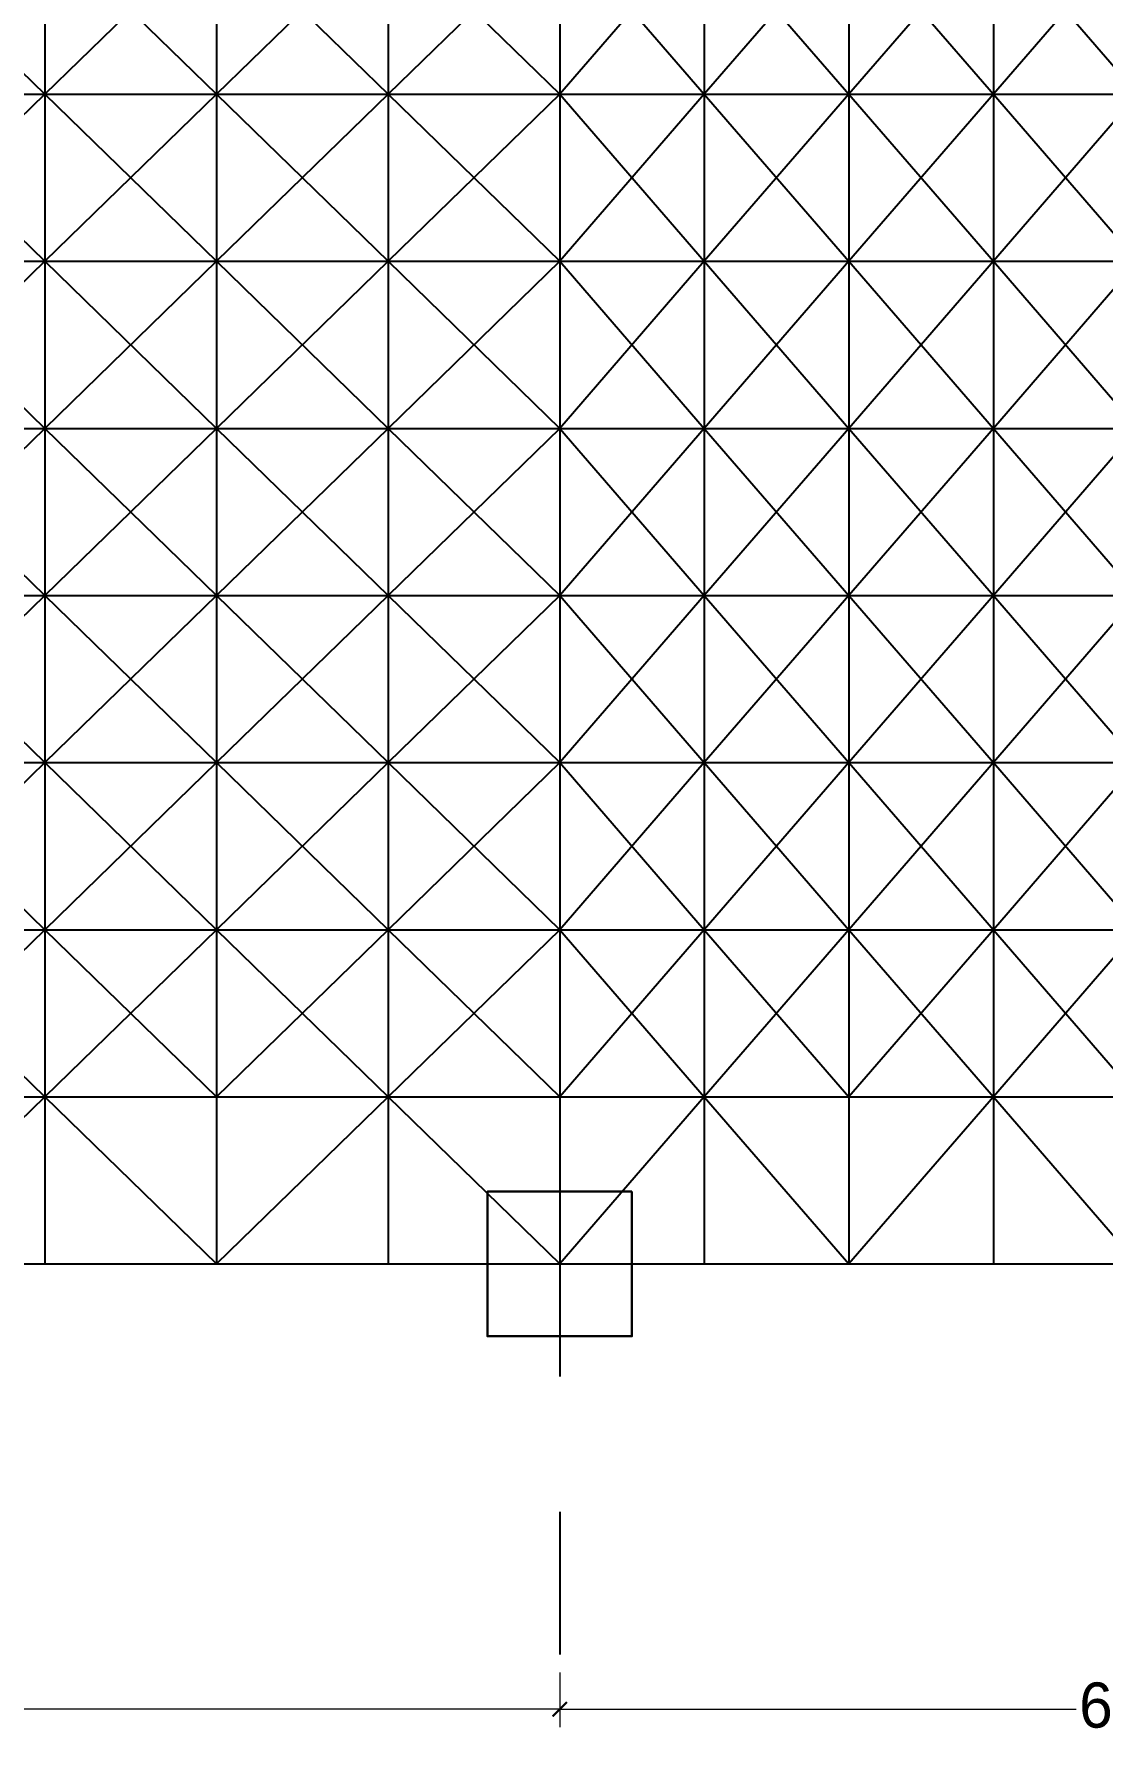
# Model space of a CAD drawing. Header units: millimetres. Extents: x -7.6 to 39, y -2.6 to 21.4.
# Drawn here: x 27.09 to 33.01, y -2.63 to 6.81 of the extents above; entities that cross this region are included whole.
import ezdxf

# ---------------------------------------------------------------- set-up
doc = ezdxf.new("R2010")
doc.units = ezdxf.units.MM
doc.linetypes.add('AM_ISO08W050x2', pattern=[9, 6, -0.75, 1.5, -0.75])
doc.layers.add('01_01_parede exterior', color=5, linetype='Continuous', lineweight=30)
doc.layers.add('01_12_cotas planimétricas', color=255, linetype='Continuous', lineweight=5)
for name, color, linetype in [('01_09_eixos', 124, 'AM_ISO08W050x2'), ('Bars', 7, 'Continuous'), ('Fixed Nodes', 7, 'Continuous'), ('Nodes', 7, 'Continuous')]:
    doc.layers.add(name, color=color, linetype=linetype)
doc.styles.add('EBNG 1.100', font='TCCM____.TTF', dxfattribs={"height": 0.25})
doc.dimstyles.new('EBNG 1.100', dxfattribs={"dimtxt": 0.2, "dimasz": 0.08, "dimexe": 0.1, "dimexo": 0.1, "dimgap": 0.1, "dimtad": 0, "dimtih": 1, "dimtoh": 1, "dimzin": 1, "dimtxsty": 'EBNG 1.100', "dimblk": 'ARCHTICK', "dimcen": 0.1, "dimclrd": 256, "dimclre": 256, "dimclrt": 256, "dimadec": 0, "dimazin": 0, "dimtfac": 1, "dimtmove": 0, "dimatfit": 3, "dimldrblk": 'ARCHTICK', "dimfxl": 1.25, "dimlwd": -1, "dimlwe": -1, "dimarcsym": 0})

# ---------------------------------------------------------------- blocks, each defined once
blk = doc.blocks.new('_ArchTick')
at = {"color": 0, "linetype": 'ByBlock', "const_width": 0.15}
blk.add_lwpolyline([(-0.5, -0.5), (0.5, 0.5)], dxfattribs=at)
blk = doc.blocks.new('*D5')
at = {"layer": '01_12_cotas planimétricas', "transparency": 16777216}
for p, q in [((22.4, -2.2613), (22.4, -2.5651)), ((30, -2.2613), (30, -2.5651)), ((22.4, -2.4651), (25.8644, -2.4651)), ((30, -2.4651), (26.5356, -2.4651))]:
    blk.add_line(p, q, dxfattribs=at)
at = {"layer": 'Defpoints', "color": 0, "transparency": 16777216}
for p in [(22.4, -2.1613), (30, -2.1613), (30, -2.4651)]:
    blk.add_point(p, dxfattribs=at)
at = {"layer": '01_12_cotas planimétricas', "transparency": 16777216, "xscale": 0.08, "yscale": 0.08, "zscale": 0.08, "rotation": 180}
blk.add_blockref('_ArchTick', (22.4, -2.4651), dxfattribs=at)
at = {"layer": '01_12_cotas planimétricas', "transparency": 16777216, "xscale": 0.08, "yscale": 0.08, "zscale": 0.08}
blk.add_blockref('_ArchTick', (30, -2.4651), dxfattribs=at)
at = {"layer": '01_12_cotas planimétricas', "transparency": 16777216, "insert": (26.2, -2.4651), "char_height": 0.25, "attachment_point": 5, "style": 'EBNG 1.100'}
blk.add_mtext('7,60', dxfattribs=at)
blk = doc.blocks.new('*D6')
at = {"layer": '01_12_cotas planimétricas', "transparency": 16777216}
for p, q in [((30, -2.2613), (30, -2.5651)), ((36.4, -2.2613), (36.4, -2.5651)), ((30, -2.4651), (32.8589, -2.4651)), ((36.4, -2.4651), (33.5411, -2.4651))]:
    blk.add_line(p, q, dxfattribs=at)
at = {"layer": 'Defpoints', "color": 0, "transparency": 16777216}
for p in [(30, -2.1613), (36.4, -2.1613), (36.4, -2.4651)]:
    blk.add_point(p, dxfattribs=at)
at = {"layer": '01_12_cotas planimétricas', "transparency": 16777216, "xscale": 0.08, "yscale": 0.08, "zscale": 0.08, "rotation": 180}
blk.add_blockref('_ArchTick', (30, -2.4651), dxfattribs=at)
at = {"layer": '01_12_cotas planimétricas', "transparency": 16777216, "xscale": 0.08, "yscale": 0.08, "zscale": 0.08}
blk.add_blockref('_ArchTick', (36.4, -2.4651), dxfattribs=at)
at = {"layer": '01_12_cotas planimétricas', "transparency": 16777216, "insert": (33.2, -2.4651), "char_height": 0.25, "attachment_point": 5, "style": 'EBNG 1.100'}
blk.add_mtext('6,40', dxfattribs=at)

msp = doc.modelspace()

# ---------------------------------------------------------------- linework, layer by layer
at = {"layer": '01_01_parede exterior'}
msp.add_lwpolyline([(30.4, 0.4), (29.6, 0.4), (29.6, -0.4), (30.4, -0.4)], close=True, dxfattribs=at)
at = {"layer": '01_09_eixos'}
for p, q in [((30, 16.6268), (30, -2.1613)), ((-1.3982, 0), (38.9641, 0))]:
    msp.add_line(p, q, dxfattribs=at)
msp.add_lwpolyline([(-1.3982, 3.7), (38.9641, 3.7)], dxfattribs=at)
at = {"layer": 'Bars'}
for points in [[(26.2, 7.4, 0), (27.15, 6.475, 0)], [(26.2, 7.4, 0), (27.15, 6.475, -0.8)], [(27.15, 7.4, 0), (27.15, 6.475, 0)], [(27.15, 7.4, -0.8), (27.15, 6.475, -0.8)], [(27.15, 7.4, 0), (27.15, 6.475, -0.8)], [(28.1, 7.4, 0), (27.15, 6.475, 0)], [(27.15, 7.4, -0.8), (28.1, 6.475, -0.8)], [(28.1, 7.4, 0), (27.15, 6.475, -0.8)], [(28.1, 7.4, 0), (28.1, 6.475, 0)], [(28.1, 7.4, -0.8), (28.1, 6.475, -0.8)], [(28.1, 7.4, 0), (28.1, 6.475, -0.8)], [(28.1, 7.4, 0), (29.05, 6.475, 0)], [(29.05, 7.4, -0.8), (28.1, 6.475, -0.8)], [(28.1, 7.4, 0), (29.05, 6.475, -0.8)], [(29.05, 7.4, 0), (29.05, 6.475, 0)], [(29.05, 7.4, -0.8), (29.05, 6.475, -0.8)], [(29.05, 7.4, 0), (29.05, 6.475, -0.8)], [(30, 7.4, 0), (29.05, 6.475, 0)], [(29.05, 7.4, -0.8), (30, 6.475, -0.8)], [(30, 7.4, 0), (29.05, 6.475, -0.8)], [(30, 7.4, 0), (30, 6.475, 0)], [(30, 7.4, -0.8), (30, 6.475, -0.8)], [(30, 7.4, 0), (30, 6.475, -0.8)], [(30, 7.4, 0), (30.8, 6.475, 0)], [(30.8, 7.4, -0.8), (30, 6.475, -0.8)], [(30, 7.4, 0), (30.8, 6.475, -0.8)], [(30.8, 7.4, 0), (30.8, 6.475, 0)], [(30.8, 7.4, -0.8), (30.8, 6.475, -0.8)], [(30.8, 7.4, 0), (30.8, 6.475, -0.8)], [(31.6, 7.4, 0), (30.8, 6.475, 0)], [(30.8, 7.4, -0.8), (31.6, 6.475, -0.8)], [(31.6, 7.4, 0), (30.8, 6.475, -0.8)], [(31.6, 7.4, 0), (31.6, 6.475, 0)], [(31.6, 7.4, -0.8), (31.6, 6.475, -0.8)], [(31.6, 7.4, 0), (31.6, 6.475, -0.8)], [(31.6, 7.4, 0), (32.4, 6.475, 0)], [(32.4, 7.4, -0.8), (31.6, 6.475, -0.8)], [(31.6, 7.4, 0), (32.4, 6.475, -0.8)], [(32.4, 7.4, 0), (32.4, 6.475, 0)], [(32.4, 7.4, -0.8), (32.4, 6.475, -0.8)], [(32.4, 7.4, 0), (32.4, 6.475, -0.8)], [(33.2, 7.4, 0), (32.4, 6.475, 0)], [(32.4, 7.4, -0.8), (33.2, 6.475, -0.8)], [(33.2, 7.4, 0), (32.4, 6.475, -0.8)], [(26.2, 6.475, 0), (27.15, 6.475, 0)], [(26.2, 6.475, -0.8), (27.15, 6.475, -0.8)], [(26.2, 6.475, 0), (27.15, 6.475, -0.8)], [(27.15, 6.475, 0), (26.2, 5.55, 0)], [(26.2, 6.475, -0.8), (27.15, 5.55, -0.8)], [(27.15, 6.475, -0.8), (26.2, 5.55, 0)], [(27.15, 6.475, 0), (27.15, 6.475, -0.8)], [(27.15, 6.475, 0), (27.15, 5.55, 0)], [(27.15, 6.475, -0.8), (27.15, 5.55, -0.8)], [(27.15, 6.475, 0), (28.1, 6.475, 0)], [(27.15, 6.475, -0.8), (28.1, 6.475, -0.8)], [(27.15, 6.475, -0.8), (28.1, 6.475, 0)], [(27.15, 6.475, -0.8), (27.15, 5.55, 0)], [(27.15, 6.475, 0), (28.1, 5.55, 0)], [(28.1, 6.475, -0.8), (27.15, 5.55, -0.8)], [(27.15, 6.475, -0.8), (28.1, 5.55, 0)], [(28.1, 6.475, 0), (28.1, 6.475, -0.8)], [(28.1, 6.475, 0), (28.1, 5.55, 0)], [(28.1, 6.475, -0.8), (28.1, 5.55, -0.8)], [(28.1, 6.475, 0), (29.05, 6.475, 0)], [(28.1, 6.475, -0.8), (29.05, 6.475, -0.8)], [(28.1, 6.475, 0), (29.05, 6.475, -0.8)], [(28.1, 6.475, -0.8), (28.1, 5.55, 0)], [(29.05, 6.475, 0), (28.1, 5.55, 0)], [(28.1, 6.475, -0.8), (29.05, 5.55, -0.8)], [(29.05, 6.475, -0.8), (28.1, 5.55, 0)], [(29.05, 6.475, 0), (29.05, 6.475, -0.8)], [(29.05, 6.475, 0), (29.05, 5.55, 0)], [(29.05, 6.475, -0.8), (29.05, 5.55, -0.8)], [(29.05, 6.475, 0), (30, 6.475, 0)], [(29.05, 6.475, -0.8), (30, 6.475, -0.8)], [(29.05, 6.475, -0.8), (30, 6.475, 0)], [(29.05, 6.475, -0.8), (29.05, 5.55, 0)], [(29.05, 6.475, 0), (30, 5.55, 0)], [(30, 6.475, -0.8), (29.05, 5.55, -0.8)], [(29.05, 6.475, -0.8), (30, 5.55, 0)], [(30, 6.475, 0), (30, 6.475, -0.8)], [(30, 6.475, 0), (30, 5.55, 0)], [(30, 6.475, -0.8), (30, 5.55, -0.8)], [(30, 6.475, 0), (30.8, 6.475, 0)], [(30, 6.475, -0.8), (30.8, 6.475, -0.8)], [(30, 6.475, 0), (30.8, 6.475, -0.8)], [(30, 6.475, -0.8), (30, 5.55, 0)], [(30.8, 6.475, 0), (30, 5.55, 0)], [(30, 6.475, -0.8), (30.8, 5.55, -0.8)], [(30.8, 6.475, -0.8), (30, 5.55, 0)], [(30.8, 6.475, 0), (30.8, 6.475, -0.8)], [(30.8, 6.475, 0), (30.8, 5.55, 0)], [(30.8, 6.475, -0.8), (30.8, 5.55, -0.8)], [(30.8, 6.475, 0), (31.6, 6.475, 0)], [(30.8, 6.475, -0.8), (31.6, 6.475, -0.8)], [(30.8, 6.475, -0.8), (31.6, 6.475, 0)], [(30.8, 6.475, -0.8), (30.8, 5.55, 0)], [(30.8, 6.475, 0), (31.6, 5.55, 0)], [(31.6, 6.475, -0.8), (30.8, 5.55, -0.8)], [(30.8, 6.475, -0.8), (31.6, 5.55, 0)], [(31.6, 6.475, 0), (31.6, 6.475, -0.8)], [(31.6, 6.475, 0), (31.6, 5.55, 0)], [(31.6, 6.475, -0.8), (31.6, 5.55, -0.8)], [(31.6, 6.475, 0), (32.4, 6.475, 0)], [(31.6, 6.475, -0.8), (32.4, 6.475, -0.8)], [(31.6, 6.475, 0), (32.4, 6.475, -0.8)], [(31.6, 6.475, -0.8), (31.6, 5.55, 0)], [(32.4, 6.475, 0), (31.6, 5.55, 0)], [(31.6, 6.475, -0.8), (32.4, 5.55, -0.8)], [(32.4, 6.475, -0.8), (31.6, 5.55, 0)], [(32.4, 6.475, 0), (32.4, 6.475, -0.8)], [(32.4, 6.475, 0), (32.4, 5.55, 0)], [(32.4, 6.475, -0.8), (32.4, 5.55, -0.8)], [(32.4, 6.475, 0), (33.2, 6.475, 0)], [(32.4, 6.475, -0.8), (33.2, 6.475, -0.8)], [(32.4, 6.475, -0.8), (33.2, 6.475, 0)], [(32.4, 6.475, -0.8), (32.4, 5.55, 0)], [(32.4, 6.475, 0), (33.2, 5.55, 0)], [(33.2, 6.475, -0.8), (32.4, 5.55, -0.8)], [(32.4, 6.475, -0.8), (33.2, 5.55, 0)], [(26.2, 5.55, 0), (27.15, 5.55, 0)], [(26.2, 5.55, -0.8), (27.15, 5.55, -0.8)], [(26.2, 5.55, 0), (27.15, 5.55, -0.8)], [(26.2, 5.55, 0), (27.15, 4.625, 0)], [(27.15, 5.55, -0.8), (26.2, 4.625, -0.8)], [(26.2, 5.55, 0), (27.15, 4.625, -0.8)], [(27.15, 5.55, 0), (27.15, 5.55, -0.8)], [(27.15, 5.55, 0), (27.15, 4.625, 0)], [(27.15, 5.55, -0.8), (27.15, 4.625, -0.8)], [(27.15, 5.55, 0), (28.1, 5.55, 0)], [(27.15, 5.55, -0.8), (28.1, 5.55, -0.8)], [(27.15, 5.55, -0.8), (28.1, 5.55, 0)], [(27.15, 5.55, 0), (27.15, 4.625, -0.8)], [(28.1, 5.55, 0), (27.15, 4.625, 0)], [(27.15, 5.55, -0.8), (28.1, 4.625, -0.8)], [(28.1, 5.55, 0), (27.15, 4.625, -0.8)], [(28.1, 5.55, 0), (28.1, 5.55, -0.8)], [(28.1, 5.55, 0), (28.1, 4.625, 0)], [(28.1, 5.55, -0.8), (28.1, 4.625, -0.8)], [(28.1, 5.55, 0), (29.05, 5.55, 0)], [(28.1, 5.55, -0.8), (29.05, 5.55, -0.8)], [(28.1, 5.55, 0), (29.05, 5.55, -0.8)], [(28.1, 5.55, 0), (28.1, 4.625, -0.8)], [(28.1, 5.55, 0), (29.05, 4.625, 0)], [(29.05, 5.55, -0.8), (28.1, 4.625, -0.8)], [(28.1, 5.55, 0), (29.05, 4.625, -0.8)], [(29.05, 5.55, 0), (29.05, 5.55, -0.8)], [(29.05, 5.55, 0), (29.05, 4.625, 0)], [(29.05, 5.55, -0.8), (29.05, 4.625, -0.8)], [(29.05, 5.55, 0), (30, 5.55, 0)], [(29.05, 5.55, -0.8), (30, 5.55, -0.8)], [(29.05, 5.55, -0.8), (30, 5.55, 0)], [(29.05, 5.55, 0), (29.05, 4.625, -0.8)], [(30, 5.55, 0), (29.05, 4.625, 0)], [(29.05, 5.55, -0.8), (30, 4.625, -0.8)], [(30, 5.55, 0), (29.05, 4.625, -0.8)], [(30, 5.55, 0), (30, 5.55, -0.8)], [(30, 5.55, 0), (30, 4.625, 0)], [(30, 5.55, -0.8), (30, 4.625, -0.8)], [(30, 5.55, 0), (30.8, 5.55, 0)], [(30, 5.55, -0.8), (30.8, 5.55, -0.8)], [(30, 5.55, 0), (30.8, 5.55, -0.8)], [(30, 5.55, 0), (30, 4.625, -0.8)], [(30, 5.55, 0), (30.8, 4.625, 0)], [(30.8, 5.55, -0.8), (30, 4.625, -0.8)], [(30, 5.55, 0), (30.8, 4.625, -0.8)], [(30.8, 5.55, 0), (30.8, 5.55, -0.8)], [(30.8, 5.55, 0), (30.8, 4.625, 0)], [(30.8, 5.55, -0.8), (30.8, 4.625, -0.8)], [(30.8, 5.55, 0), (31.6, 5.55, 0)], [(30.8, 5.55, -0.8), (31.6, 5.55, -0.8)], [(30.8, 5.55, -0.8), (31.6, 5.55, 0)], [(30.8, 5.55, 0), (30.8, 4.625, -0.8)], [(31.6, 5.55, 0), (30.8, 4.625, 0)], [(30.8, 5.55, -0.8), (31.6, 4.625, -0.8)], [(31.6, 5.55, 0), (30.8, 4.625, -0.8)], [(31.6, 5.55, 0), (31.6, 5.55, -0.8)], [(31.6, 5.55, 0), (31.6, 4.625, 0)], [(31.6, 5.55, -0.8), (31.6, 4.625, -0.8)], [(31.6, 5.55, 0), (32.4, 5.55, 0)], [(31.6, 5.55, -0.8), (32.4, 5.55, -0.8)], [(31.6, 5.55, 0), (32.4, 5.55, -0.8)], [(31.6, 5.55, 0), (31.6, 4.625, -0.8)], [(31.6, 5.55, 0), (32.4, 4.625, 0)], [(32.4, 5.55, -0.8), (31.6, 4.625, -0.8)], [(31.6, 5.55, 0), (32.4, 4.625, -0.8)], [(32.4, 5.55, 0), (32.4, 5.55, -0.8)], [(32.4, 5.55, 0), (32.4, 4.625, 0)], [(32.4, 5.55, -0.8), (32.4, 4.625, -0.8)], [(32.4, 5.55, 0), (33.2, 5.55, 0)], [(32.4, 5.55, -0.8), (33.2, 5.55, -0.8)], [(32.4, 5.55, -0.8), (33.2, 5.55, 0)], [(32.4, 5.55, 0), (32.4, 4.625, -0.8)], [(33.2, 5.55, 0), (32.4, 4.625, 0)], [(32.4, 5.55, -0.8), (33.2, 4.625, -0.8)], [(33.2, 5.55, 0), (32.4, 4.625, -0.8)], [(26.2, 4.625, 0), (27.15, 4.625, 0)], [(26.2, 4.625, -0.8), (27.15, 4.625, -0.8)], [(26.2, 4.625, 0), (27.15, 4.625, -0.8)], [(27.15, 4.625, 0), (26.2, 3.7, 0)], [(26.2, 4.625, -0.8), (27.15, 3.7, -0.8)], [(27.15, 4.625, -0.8), (26.2, 3.7, 0)], [(27.15, 4.625, 0), (27.15, 4.625, -0.8)], [(27.15, 4.625, 0), (27.15, 3.7, 0)], [(27.15, 4.625, -0.8), (27.15, 3.7, -0.8)], [(27.15, 4.625, 0), (28.1, 4.625, 0)], [(27.15, 4.625, -0.8), (28.1, 4.625, -0.8)], [(27.15, 4.625, -0.8), (28.1, 4.625, 0)], [(27.15, 4.625, -0.8), (27.15, 3.7, 0)], [(27.15, 4.625, 0), (28.1, 3.7, 0)], [(28.1, 4.625, -0.8), (27.15, 3.7, -0.8)], [(27.15, 4.625, -0.8), (28.1, 3.7, 0)], [(28.1, 4.625, 0), (28.1, 4.625, -0.8)], [(28.1, 4.625, 0), (28.1, 3.7, 0)], [(28.1, 4.625, -0.8), (28.1, 3.7, -0.8)], [(28.1, 4.625, 0), (29.05, 4.625, 0)], [(28.1, 4.625, -0.8), (29.05, 4.625, -0.8)], [(28.1, 4.625, 0), (29.05, 4.625, -0.8)], [(28.1, 4.625, -0.8), (28.1, 3.7, 0)], [(29.05, 4.625, 0), (28.1, 3.7, 0)], [(28.1, 4.625, -0.8), (29.05, 3.7, -0.8)], [(29.05, 4.625, -0.8), (28.1, 3.7, 0)], [(29.05, 4.625, 0), (29.05, 4.625, -0.8)], [(29.05, 4.625, 0), (29.05, 3.7, 0)], [(29.05, 4.625, -0.8), (29.05, 3.7, -0.8)], [(29.05, 4.625, 0), (30, 4.625, 0)], [(29.05, 4.625, -0.8), (30, 4.625, -0.8)], [(29.05, 4.625, -0.8), (30, 4.625, 0)], [(29.05, 4.625, -0.8), (29.05, 3.7, 0)], [(29.05, 4.625, 0), (30, 3.7, 0)], [(30, 4.625, -0.8), (29.05, 3.7, -0.8)], [(29.05, 4.625, -0.8), (30, 3.7, 0)], [(30, 4.625, 0), (30, 4.625, -0.8)], [(30, 4.625, 0), (30, 3.7, 0)], [(30, 4.625, -0.8), (30, 3.7, -0.8)], [(30, 4.625, 0), (30.8, 4.625, 0)], [(30, 4.625, -0.8), (30.8, 4.625, -0.8)], [(30, 4.625, 0), (30.8, 4.625, -0.8)], [(30, 4.625, -0.8), (30, 3.7, 0)], [(30.8, 4.625, 0), (30, 3.7, 0)], [(30, 4.625, -0.8), (30.8, 3.7, -0.8)], [(30.8, 4.625, -0.8), (30, 3.7, 0)], [(30.8, 4.625, 0), (30.8, 4.625, -0.8)], [(30.8, 4.625, 0), (30.8, 3.7, 0)], [(30.8, 4.625, -0.8), (30.8, 3.7, -0.8)], [(30.8, 4.625, 0), (31.6, 4.625, 0)], [(30.8, 4.625, -0.8), (31.6, 4.625, -0.8)], [(30.8, 4.625, -0.8), (31.6, 4.625, 0)], [(30.8, 4.625, -0.8), (30.8, 3.7, 0)], [(30.8, 4.625, 0), (31.6, 3.7, 0)], [(31.6, 4.625, -0.8), (30.8, 3.7, -0.8)], [(30.8, 4.625, -0.8), (31.6, 3.7, 0)], [(31.6, 4.625, 0), (31.6, 4.625, -0.8)], [(31.6, 4.625, 0), (31.6, 3.7, 0)], [(31.6, 4.625, -0.8), (31.6, 3.7, -0.8)], [(31.6, 4.625, 0), (32.4, 4.625, 0)], [(31.6, 4.625, -0.8), (32.4, 4.625, -0.8)], [(31.6, 4.625, 0), (32.4, 4.625, -0.8)], [(31.6, 4.625, -0.8), (31.6, 3.7, 0)], [(32.4, 4.625, 0), (31.6, 3.7, 0)], [(31.6, 4.625, -0.8), (32.4, 3.7, -0.8)], [(32.4, 4.625, -0.8), (31.6, 3.7, 0)], [(32.4, 4.625, 0), (32.4, 4.625, -0.8)], [(32.4, 4.625, 0), (32.4, 3.7, 0)], [(32.4, 4.625, -0.8), (32.4, 3.7, -0.8)], [(32.4, 4.625, 0), (33.2, 4.625, 0)], [(32.4, 4.625, -0.8), (33.2, 4.625, -0.8)], [(32.4, 4.625, -0.8), (33.2, 4.625, 0)], [(32.4, 4.625, -0.8), (32.4, 3.7, 0)], [(32.4, 4.625, 0), (33.2, 3.7, 0)], [(33.2, 4.625, -0.8), (32.4, 3.7, -0.8)], [(32.4, 4.625, -0.8), (33.2, 3.7, 0)], [(26.2, 3.7, 0), (27.15, 3.7, 0)], [(26.2, 3.7, -0.8), (27.15, 3.7, -0.8)], [(26.2, 3.7, 0), (27.15, 3.7, -0.8)], [(26.2, 3.7, 0), (27.15, 2.775, 0)], [(27.15, 3.7, -0.8), (26.2, 2.775, -0.8)], [(26.2, 3.7, 0), (27.15, 2.775, -0.8)], [(27.15, 3.7, 0), (27.15, 3.7, -0.8)], [(27.15, 3.7, 0), (27.15, 2.775, 0)], [(27.15, 3.7, -0.8), (27.15, 2.775, -0.8)], [(27.15, 3.7, 0), (28.1, 3.7, 0)], [(27.15, 3.7, -0.8), (28.1, 3.7, -0.8)], [(27.15, 3.7, -0.8), (28.1, 3.7, 0)], [(27.15, 3.7, 0), (27.15, 2.775, -0.8)], [(28.1, 3.7, 0), (27.15, 2.775, 0)], [(27.15, 3.7, -0.8), (28.1, 2.775, -0.8)], [(28.1, 3.7, 0), (27.15, 2.775, -0.8)], [(28.1, 3.7, 0), (28.1, 3.7, -0.8)], [(28.1, 3.7, 0), (28.1, 2.775, 0)], [(28.1, 3.7, -0.8), (28.1, 2.775, -0.8)], [(28.1, 3.7, 0), (29.05, 3.7, 0)], [(28.1, 3.7, -0.8), (29.05, 3.7, -0.8)], [(28.1, 3.7, 0), (29.05, 3.7, -0.8)], [(28.1, 3.7, 0), (28.1, 2.775, -0.8)], [(28.1, 3.7, 0), (29.05, 2.775, 0)], [(29.05, 3.7, -0.8), (28.1, 2.775, -0.8)], [(28.1, 3.7, 0), (29.05, 2.775, -0.8)], [(29.05, 3.7, 0), (29.05, 3.7, -0.8)], [(29.05, 3.7, 0), (29.05, 2.775, 0)], [(29.05, 3.7, -0.8), (29.05, 2.775, -0.8)], [(29.05, 3.7, 0), (30, 3.7, 0)], [(29.05, 3.7, -0.8), (30, 3.7, -0.8)], [(29.05, 3.7, -0.8), (30, 3.7, 0)], [(29.05, 3.7, 0), (29.05, 2.775, -0.8)], [(30, 3.7, 0), (29.05, 2.775, 0)], [(29.05, 3.7, -0.8), (30, 2.775, -0.8)], [(30, 3.7, 0), (29.05, 2.775, -0.8)], [(30, 3.7, 0), (30, 3.7, -0.8)], [(30, 3.7, 0), (30, 2.775, 0)], [(30, 3.7, -0.8), (30, 2.775, -0.8)], [(30, 3.7, 0), (30.8, 3.7, 0)], [(30, 3.7, -0.8), (30.8, 3.7, -0.8)], [(30, 3.7, 0), (30.8, 3.7, -0.8)], [(30, 3.7, 0), (30, 2.775, -0.8)], [(30, 3.7, 0), (30.8, 2.775, 0)], [(30.8, 3.7, -0.8), (30, 2.775, -0.8)], [(30, 3.7, 0), (30.8, 2.775, -0.8)], [(30.8, 3.7, 0), (30.8, 3.7, -0.8)], [(30.8, 3.7, 0), (30.8, 2.775, 0)], [(30.8, 3.7, -0.8), (30.8, 2.775, -0.8)], [(30.8, 3.7, 0), (31.6, 3.7, 0)], [(30.8, 3.7, -0.8), (31.6, 3.7, -0.8)], [(30.8, 3.7, -0.8), (31.6, 3.7, 0)], [(30.8, 3.7, 0), (30.8, 2.775, -0.8)], [(31.6, 3.7, 0), (30.8, 2.775, 0)], [(30.8, 3.7, -0.8), (31.6, 2.775, -0.8)], [(31.6, 3.7, 0), (30.8, 2.775, -0.8)], [(31.6, 3.7, 0), (31.6, 3.7, -0.8)], [(31.6, 3.7, 0), (31.6, 2.775, 0)], [(31.6, 3.7, -0.8), (31.6, 2.775, -0.8)], [(31.6, 3.7, 0), (32.4, 3.7, 0)], [(31.6, 3.7, -0.8), (32.4, 3.7, -0.8)], [(31.6, 3.7, 0), (32.4, 3.7, -0.8)], [(31.6, 3.7, 0), (31.6, 2.775, -0.8)], [(31.6, 3.7, 0), (32.4, 2.775, 0)], [(32.4, 3.7, -0.8), (31.6, 2.775, -0.8)], [(31.6, 3.7, 0), (32.4, 2.775, -0.8)], [(32.4, 3.7, 0), (32.4, 3.7, -0.8)], [(32.4, 3.7, 0), (32.4, 2.775, 0)], [(32.4, 3.7, -0.8), (32.4, 2.775, -0.8)], [(32.4, 3.7, 0), (33.2, 3.7, 0)], [(32.4, 3.7, -0.8), (33.2, 3.7, -0.8)], [(32.4, 3.7, -0.8), (33.2, 3.7, 0)], [(32.4, 3.7, 0), (32.4, 2.775, -0.8)], [(33.2, 3.7, 0), (32.4, 2.775, 0)], [(32.4, 3.7, -0.8), (33.2, 2.775, -0.8)], [(33.2, 3.7, 0), (32.4, 2.775, -0.8)], [(26.2, 2.775, 0), (27.15, 2.775, 0)], [(26.2, 2.775, -0.8), (27.15, 2.775, -0.8)], [(26.2, 2.775, 0), (27.15, 2.775, -0.8)], [(27.15, 2.775, 0), (26.2, 1.85, 0)], [(26.2, 2.775, -0.8), (27.15, 1.85, -0.8)], [(27.15, 2.775, -0.8), (26.2, 1.85, 0)], [(27.15, 2.775, 0), (27.15, 2.775, -0.8)], [(27.15, 2.775, 0), (27.15, 1.85, 0)], [(27.15, 2.775, -0.8), (27.15, 1.85, -0.8)], [(27.15, 2.775, 0), (28.1, 2.775, 0)], [(27.15, 2.775, -0.8), (28.1, 2.775, -0.8)], [(27.15, 2.775, -0.8), (28.1, 2.775, 0)], [(27.15, 2.775, -0.8), (27.15, 1.85, 0)], [(27.15, 2.775, 0), (28.1, 1.85, 0)], [(28.1, 2.775, -0.8), (27.15, 1.85, -0.8)], [(27.15, 2.775, -0.8), (28.1, 1.85, 0)], [(28.1, 2.775, 0), (28.1, 2.775, -0.8)], [(28.1, 2.775, 0), (28.1, 1.85, 0)], [(28.1, 2.775, -0.8), (28.1, 1.85, -0.8)], [(28.1, 2.775, 0), (29.05, 2.775, 0)], [(28.1, 2.775, -0.8), (29.05, 2.775, -0.8)], [(28.1, 2.775, 0), (29.05, 2.775, -0.8)], [(28.1, 2.775, -0.8), (28.1, 1.85, 0)], [(29.05, 2.775, 0), (28.1, 1.85, 0)], [(28.1, 2.775, -0.8), (29.05, 1.85, -0.8)], [(29.05, 2.775, -0.8), (28.1, 1.85, 0)], [(29.05, 2.775, 0), (29.05, 2.775, -0.8)], [(29.05, 2.775, 0), (29.05, 1.85, 0)], [(29.05, 2.775, -0.8), (29.05, 1.85, -0.8)], [(29.05, 2.775, 0), (30, 2.775, 0)], [(29.05, 2.775, -0.8), (30, 2.775, -0.8)], [(29.05, 2.775, -0.8), (30, 2.775, 0)], [(29.05, 2.775, -0.8), (29.05, 1.85, 0)], [(29.05, 2.775, 0), (30, 1.85, 0)], [(30, 2.775, -0.8), (29.05, 1.85, -0.8)], [(29.05, 2.775, -0.8), (30, 1.85, 0)], [(30, 2.775, 0), (30, 2.775, -0.8)], [(30, 2.775, 0), (30, 1.85, 0)], [(30, 2.775, -0.8), (30, 1.85, -0.8)], [(30, 2.775, 0), (30.8, 2.775, 0)], [(30, 2.775, -0.8), (30.8, 2.775, -0.8)], [(30, 2.775, 0), (30.8, 2.775, -0.8)], [(30, 2.775, -0.8), (30, 1.85, 0)], [(30.8, 2.775, 0), (30, 1.85, 0)], [(30, 2.775, -0.8), (30.8, 1.85, -0.8)], [(30.8, 2.775, -0.8), (30, 1.85, 0)], [(30.8, 2.775, 0), (30.8, 2.775, -0.8)], [(30.8, 2.775, 0), (30.8, 1.85, 0)], [(30.8, 2.775, -0.8), (30.8, 1.85, -0.8)], [(30.8, 2.775, 0), (31.6, 2.775, 0)], [(30.8, 2.775, -0.8), (31.6, 2.775, -0.8)], [(30.8, 2.775, -0.8), (31.6, 2.775, 0)], [(30.8, 2.775, -0.8), (30.8, 1.85, 0)], [(30.8, 2.775, 0), (31.6, 1.85, 0)], [(31.6, 2.775, -0.8), (30.8, 1.85, -0.8)], [(30.8, 2.775, -0.8), (31.6, 1.85, 0)], [(31.6, 2.775, 0), (31.6, 2.775, -0.8)], [(31.6, 2.775, 0), (31.6, 1.85, 0)], [(31.6, 2.775, -0.8), (31.6, 1.85, -0.8)], [(31.6, 2.775, 0), (32.4, 2.775, 0)], [(31.6, 2.775, -0.8), (32.4, 2.775, -0.8)], [(31.6, 2.775, 0), (32.4, 2.775, -0.8)], [(31.6, 2.775, -0.8), (31.6, 1.85, 0)], [(32.4, 2.775, 0), (31.6, 1.85, 0)], [(31.6, 2.775, -0.8), (32.4, 1.85, -0.8)], [(32.4, 2.775, -0.8), (31.6, 1.85, 0)], [(32.4, 2.775, 0), (32.4, 2.775, -0.8)], [(32.4, 2.775, 0), (32.4, 1.85, 0)], [(32.4, 2.775, -0.8), (32.4, 1.85, -0.8)], [(32.4, 2.775, 0), (33.2, 2.775, 0)], [(32.4, 2.775, -0.8), (33.2, 2.775, -0.8)], [(32.4, 2.775, -0.8), (33.2, 2.775, 0)], [(32.4, 2.775, -0.8), (32.4, 1.85, 0)], [(32.4, 2.775, 0), (33.2, 1.85, 0)], [(33.2, 2.775, -0.8), (32.4, 1.85, -0.8)], [(32.4, 2.775, -0.8), (33.2, 1.85, 0)], [(26.2, 1.85, 0), (27.15, 1.85, 0)], [(26.2, 1.85, -0.8), (27.15, 1.85, -0.8)], [(26.2, 1.85, 0), (27.15, 1.85, -0.8)], [(26.2, 1.85, 0), (27.15, 0.925, 0)], [(27.15, 1.85, -0.8), (26.2, 0.925, -0.8)], [(26.2, 1.85, 0), (27.15, 0.925, -0.8)], [(27.15, 1.85, 0), (27.15, 1.85, -0.8)], [(27.15, 1.85, 0), (27.15, 0.925, 0)], [(27.15, 1.85, -0.8), (27.15, 0.925, -0.8)], [(27.15, 1.85, 0), (28.1, 1.85, 0)], [(27.15, 1.85, -0.8), (28.1, 1.85, -0.8)], [(27.15, 1.85, -0.8), (28.1, 1.85, 0)], [(27.15, 1.85, 0), (27.15, 0.925, -0.8)], [(28.1, 1.85, 0), (27.15, 0.925, 0)], [(27.15, 1.85, -0.8), (28.1, 0.925, -0.8)], [(28.1, 1.85, 0), (27.15, 0.925, -0.8)], [(28.1, 1.85, 0), (28.1, 1.85, -0.8)], [(28.1, 1.85, 0), (28.1, 0.925, 0)], [(28.1, 1.85, -0.8), (28.1, 0.925, -0.8)], [(28.1, 1.85, 0), (29.05, 1.85, 0)], [(28.1, 1.85, -0.8), (29.05, 1.85, -0.8)], [(28.1, 1.85, 0), (29.05, 1.85, -0.8)], [(28.1, 1.85, 0), (28.1, 0.925, -0.8)], [(28.1, 1.85, 0), (29.05, 0.925, 0)], [(29.05, 1.85, -0.8), (28.1, 0.925, -0.8)], [(28.1, 1.85, 0), (29.05, 0.925, -0.8)], [(29.05, 1.85, 0), (29.05, 1.85, -0.8)], [(29.05, 1.85, 0), (29.05, 0.925, 0)], [(29.05, 1.85, -0.8), (29.05, 0.925, -0.8)], [(29.05, 1.85, 0), (30, 1.85, 0)], [(29.05, 1.85, -0.8), (30, 1.85, -0.8)], [(29.05, 1.85, -0.8), (30, 1.85, 0)], [(29.05, 1.85, 0), (29.05, 0.925, -0.8)], [(30, 1.85, 0), (29.05, 0.925, 0)], [(29.05, 1.85, -0.8), (30, 0.925, -0.8)], [(30, 1.85, 0), (29.05, 0.925, -0.8)], [(30, 1.85, 0), (30, 1.85, -0.8)], [(30, 1.85, 0), (30, 0.925, 0)], [(30, 1.85, -0.8), (30, 0.925, -0.8)], [(30, 1.85, 0), (30.8, 1.85, 0)], [(30, 1.85, -0.8), (30.8, 1.85, -0.8)], [(30, 1.85, 0), (30.8, 1.85, -0.8)], [(30, 1.85, 0), (30, 0.925, -0.8)], [(30, 1.85, 0), (30.8, 0.925, 0)], [(30.8, 1.85, -0.8), (30, 0.925, -0.8)], [(30, 1.85, 0), (30.8, 0.925, -0.8)], [(30.8, 1.85, 0), (30.8, 1.85, -0.8)], [(30.8, 1.85, 0), (30.8, 0.925, 0)], [(30.8, 1.85, -0.8), (30.8, 0.925, -0.8)], [(30.8, 1.85, 0), (31.6, 1.85, 0)], [(30.8, 1.85, -0.8), (31.6, 1.85, -0.8)], [(30.8, 1.85, -0.8), (31.6, 1.85, 0)], [(30.8, 1.85, 0), (30.8, 0.925, -0.8)], [(31.6, 1.85, 0), (30.8, 0.925, 0)], [(30.8, 1.85, -0.8), (31.6, 0.925, -0.8)], [(31.6, 1.85, 0), (30.8, 0.925, -0.8)], [(31.6, 1.85, 0), (31.6, 1.85, -0.8)], [(31.6, 1.85, 0), (31.6, 0.925, 0)], [(31.6, 1.85, -0.8), (31.6, 0.925, -0.8)], [(31.6, 1.85, 0), (32.4, 1.85, 0)], [(31.6, 1.85, -0.8), (32.4, 1.85, -0.8)], [(31.6, 1.85, 0), (32.4, 1.85, -0.8)], [(31.6, 1.85, 0), (31.6, 0.925, -0.8)], [(31.6, 1.85, 0), (32.4, 0.925, 0)], [(32.4, 1.85, -0.8), (31.6, 0.925, -0.8)], [(31.6, 1.85, 0), (32.4, 0.925, -0.8)], [(32.4, 1.85, 0), (32.4, 1.85, -0.8)], [(32.4, 1.85, 0), (32.4, 0.925, 0)], [(32.4, 1.85, -0.8), (32.4, 0.925, -0.8)], [(32.4, 1.85, 0), (33.2, 1.85, 0)], [(32.4, 1.85, -0.8), (33.2, 1.85, -0.8)], [(32.4, 1.85, -0.8), (33.2, 1.85, 0)], [(32.4, 1.85, 0), (32.4, 0.925, -0.8)], [(33.2, 1.85, 0), (32.4, 0.925, 0)], [(32.4, 1.85, -0.8), (33.2, 0.925, -0.8)], [(33.2, 1.85, 0), (32.4, 0.925, -0.8)], [(26.2, 0.925, 0), (27.15, 0.925, 0)], [(26.2, 0.925, -0.8), (27.15, 0.925, -0.8)], [(26.2, 0.925, 0), (27.15, 0.925, -0.8)], [(27.15, 0.925, 0), (26.2, 0, 0)], [(27.15, 0.925, -0.8), (26.2, 0, 0)], [(27.15, 0.925, 0), (27.15, 0.925, -0.8)], [(27.15, 0.925, 0), (27.15, 0, 0)], [(27.15, 0.925, 0), (28.1, 0.925, 0)], [(27.15, 0.925, -0.8), (28.1, 0.925, -0.8)], [(27.15, 0.925, -0.8), (28.1, 0.925, 0)], [(27.15, 0.925, -0.8), (27.15, 0, 0)], [(27.15, 0.925, 0), (28.1, 0, 0)], [(27.15, 0.925, -0.8), (28.1, 0, 0)], [(28.1, 0.925, 0), (28.1, 0.925, -0.8)], [(28.1, 0.925, 0), (28.1, 0, 0)], [(28.1, 0.925, 0), (29.05, 0.925, 0)], [(28.1, 0.925, -0.8), (29.05, 0.925, -0.8)], [(28.1, 0.925, 0), (29.05, 0.925, -0.8)], [(28.1, 0.925, -0.8), (28.1, 0, 0)], [(29.05, 0.925, 0), (28.1, 0, 0)], [(29.05, 0.925, -0.8), (28.1, 0, 0)], [(29.05, 0.925, 0), (29.05, 0.925, -0.8)], [(29.05, 0.925, 0), (29.05, 0, 0)], [(29.05, 0.925, 0), (30, 0.925, 0)], [(29.05, 0.925, -0.8), (30, 0.925, -0.8)], [(29.05, 0.925, -0.8), (30, 0.925, 0)], [(29.05, 0.925, -0.8), (29.05, 0, 0)], [(29.05, 0.925, 0), (30, 0, 0)], [(29.05, 0.925, -0.8), (30, 0, 0)], [(30, 0.925, 0), (30, 0.925, -0.8)], [(30, 0.925, 0), (30, 0, 0)], [(30, 0.925, 0), (30.8, 0.925, 0)], [(30, 0.925, -0.8), (30.8, 0.925, -0.8)], [(30, 0.925, 0), (30.8, 0.925, -0.8)], [(30, 0.925, -0.8), (30, 0, 0)], [(30.8, 0.925, 0), (30, 0, 0)], [(30.8, 0.925, -0.8), (30, 0, 0)], [(30.8, 0.925, 0), (30.8, 0.925, -0.8)], [(30.8, 0.925, 0), (30.8, 0, 0)], [(30.8, 0.925, 0), (31.6, 0.925, 0)], [(30.8, 0.925, -0.8), (31.6, 0.925, -0.8)], [(30.8, 0.925, -0.8), (31.6, 0.925, 0)], [(30.8, 0.925, -0.8), (30.8, 0, 0)], [(30.8, 0.925, 0), (31.6, 0, 0)], [(30.8, 0.925, -0.8), (31.6, 0, 0)], [(31.6, 0.925, 0), (31.6, 0.925, -0.8)], [(31.6, 0.925, 0), (31.6, 0, 0)], [(31.6, 0.925, 0), (32.4, 0.925, 0)], [(31.6, 0.925, -0.8), (32.4, 0.925, -0.8)], [(31.6, 0.925, 0), (32.4, 0.925, -0.8)], [(31.6, 0.925, -0.8), (31.6, 0, 0)], [(32.4, 0.925, 0), (31.6, 0, 0)], [(32.4, 0.925, -0.8), (31.6, 0, 0)], [(32.4, 0.925, 0), (32.4, 0.925, -0.8)], [(32.4, 0.925, 0), (32.4, 0, 0)], [(32.4, 0.925, 0), (33.2, 0.925, 0)], [(32.4, 0.925, -0.8), (33.2, 0.925, -0.8)], [(32.4, 0.925, -0.8), (33.2, 0.925, 0)], [(32.4, 0.925, -0.8), (32.4, 0, 0)], [(32.4, 0.925, 0), (33.2, 0, 0)], [(32.4, 0.925, -0.8), (33.2, 0, 0)], [(26.2, 0, 0), (27.15, 0, 0)], [(27.15, 0, 0), (28.1, 0, 0)], [(28.1, 0, 0), (29.05, 0, 0)], [(29.05, 0, 0), (30, 0, 0)], [(30, 0, 0), (30.8, 0, 0)], [(30.8, 0, 0), (31.6, 0, 0)], [(31.6, 0, 0), (32.4, 0, 0)], [(32.4, 0, 0), (33.2, 0, 0)]]:
    msp.add_polyline3d(points, dxfattribs=at)
at = {"layer": 'Fixed Nodes'}
msp.add_point((30, 0), dxfattribs=at)
at = {"layer": 'Nodes'}
for p in [(27.15, 6.475), (27.15, 6.475, -0.8), (28.1, 6.475), (28.1, 6.475, -0.8), (29.05, 6.475), (29.05, 6.475, -0.8), (30, 6.475), (30, 6.475, -0.8), (30.8, 6.475), (30.8, 6.475, -0.8), (31.6, 6.475), (31.6, 6.475, -0.8), (32.4, 6.475), (32.4, 6.475, -0.8), (27.15, 5.55), (27.15, 5.55, -0.8), (28.1, 5.55), (28.1, 5.55, -0.8), (29.05, 5.55), (29.05, 5.55, -0.8), (30, 5.55), (30, 5.55, -0.8), (30.8, 5.55), (30.8, 5.55, -0.8), (31.6, 5.55), (31.6, 5.55, -0.8), (32.4, 5.55), (32.4, 5.55, -0.8), (27.15, 4.625), (27.15, 4.625, -0.8), (28.1, 4.625), (28.1, 4.625, -0.8), (29.05, 4.625), (29.05, 4.625, -0.8), (30, 4.625), (30, 4.625, -0.8), (30.8, 4.625), (30.8, 4.625, -0.8), (31.6, 4.625), (31.6, 4.625, -0.8), (32.4, 4.625), (32.4, 4.625, -0.8), (27.15, 3.7), (27.15, 3.7, -0.8), (28.1, 3.7), (28.1, 3.7, -0.8), (29.05, 3.7), (29.05, 3.7, -0.8), (30, 3.7), (30, 3.7, -0.8), (30.8, 3.7), (30.8, 3.7, -0.8), (31.6, 3.7), (31.6, 3.7, -0.8), (32.4, 3.7), (32.4, 3.7, -0.8), (27.15, 2.775), (27.15, 2.775, -0.8), (28.1, 2.775), (28.1, 2.775, -0.8), (29.05, 2.775), (29.05, 2.775, -0.8), (30, 2.775), (30, 2.775, -0.8), (30.8, 2.775), (30.8, 2.775, -0.8), (31.6, 2.775), (31.6, 2.775, -0.8), (32.4, 2.775), (32.4, 2.775, -0.8), (27.15, 1.85), (27.15, 1.85, -0.8), (28.1, 1.85), (28.1, 1.85, -0.8), (29.05, 1.85), (29.05, 1.85, -0.8), (30, 1.85), (30, 1.85, -0.8), (30.8, 1.85), (30.8, 1.85, -0.8), (31.6, 1.85), (31.6, 1.85, -0.8), (32.4, 1.85), (32.4, 1.85, -0.8), (27.15, 0.925), (27.15, 0.925, -0.8), (28.1, 0.925), (28.1, 0.925, -0.8), (29.05, 0.925), (29.05, 0.925, -0.8), (30, 0.925), (30, 0.925, -0.8), (30.8, 0.925), (30.8, 0.925, -0.8), (31.6, 0.925), (31.6, 0.925, -0.8), (32.4, 0.925), (32.4, 0.925, -0.8), (27.15, 0), (28.1, 0), (29.05, 0), (30.8, 0), (31.6, 0), (32.4, 0)]:
    msp.add_point(p, dxfattribs=at)

# ---------------------------------------------------------------- dimensions: what is measured, and where the dimension line sits
at = {"layer": '01_12_cotas planimétricas', "color": 7, "true_color": 0xffffff}
for base, p1, p2, picture, middle in [((30, -2.4651), (22.4, -2.1613), (30, -2.1613), '*D5', (26.2, -2.4651)), ((36.4, -2.4651), (30, -2.1613), (36.4, -2.1613), '*D6', (33.2, -2.4651))]:
    dim = msp.add_linear_dim(base=base, p1=p1, p2=p2, dimstyle='EBNG 1.100', override={"dimtmove": 1}, dxfattribs=at)
    dim.commit()
    dim.dimension.update_dxf_attribs({"geometry": picture, "text_midpoint": middle})

doc.saveas('drawing.dxf')
